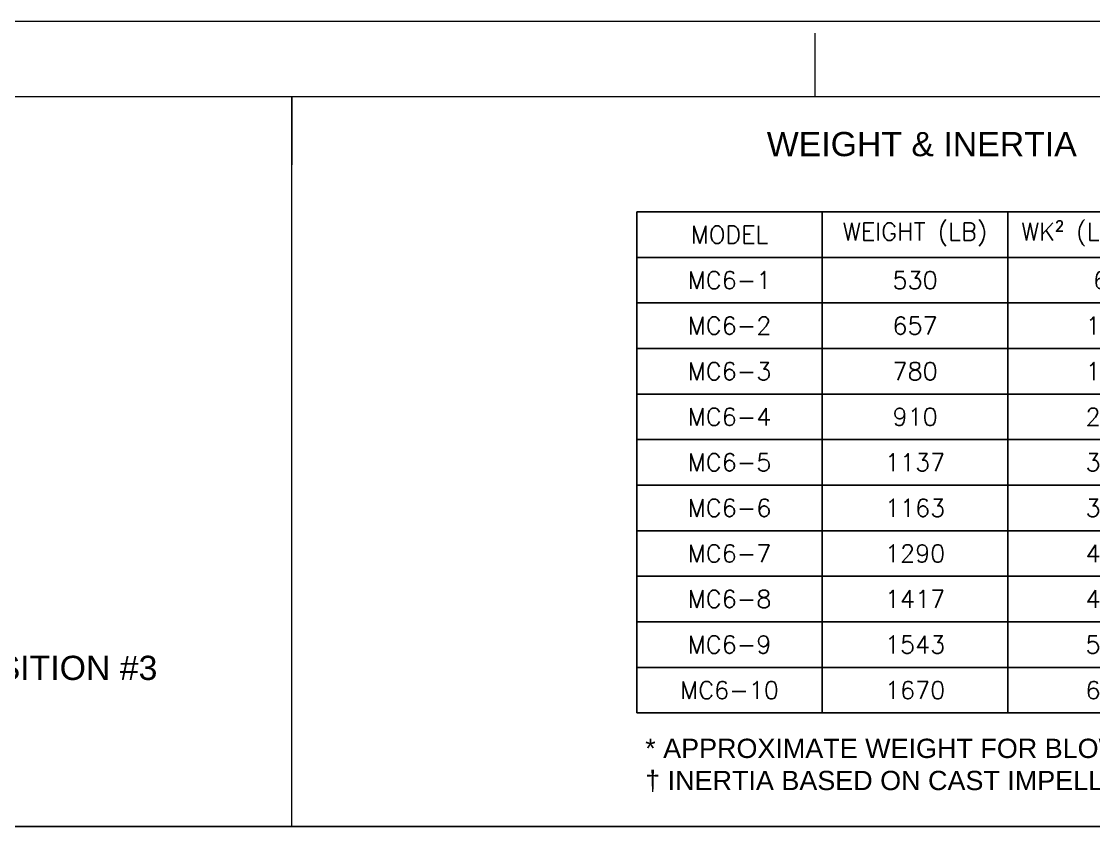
# Model space of a CAD drawing. Header units: inches. Extents: x -48 to 250, y -21 to 207.
# Drawn here: x 109 to 198.7, y 139.4 to 206.8 of the extents above; entities that cross this region are included whole.
import ezdxf
from ezdxf.enums import TextEntityAlignment as Align

# ---------------------------------------------------------------- set-up
doc = ezdxf.new("R2010")
doc.units = ezdxf.units.IN
doc.header["$MEASUREMENT"] = 0
doc.layers.add('Title Block', color=7, linetype='Continuous')
doc.layers.add('TXT', color=7, linetype='Continuous', lineweight=5)
doc.styles.add('ACANSTS', font='romans.shx', dxfattribs={"height": 1})
doc.styles.add('Roman', font='romans')
doc.styles.get("Standard").update_dxf_attribs({"font": 'arial.ttf'})

# ---------------------------------------------------------------- blocks, each defined once
blk = doc.blocks.new('LONE STAR BLOWER TITLE BLOCK (SIZE A)')
at = {"layer": 'Title Block', "lineweight": 15}
for p, q in [((23.625, 18), (0, 18)), ((17.7188, 17.5), (17.7188, 17.9219)), ((23.125, 17.5), (0.5, 17.5)), ((23.125, 17.5), (0.5, 17.5))]:
    blk.add_line(p, q, dxfattribs=at)
at = {"layer": 'Title Block', "lineweight": 15, "style": 'ACANSTS'}
for tag, p, height in [('DRAWN_BY', (14.3692, 2.2855), 0.135), ('DRAWN_DATE', (15.5145, 2.2938), 0.135), ('DRAWING_SUBTITLE', (17.5134, 1.9768), 0.2025), ('CHECKED_BY', (14.3914, 1.9397), 0.135), ('CHECK_DATE', (15.4958, 1.9404), 0.135), ('ENGINEER', (14.3854, 1.6081), 0.135), ('ENG_DATE', (15.4868, 1.6029), 0.135), ('DRAWING_SUBTITLE', (17.5109, 1.5494), 0.2025), ('MANUFACTURING', (14.3811, 1.2706), 0.135), ('MFG_DATE', (15.4879, 1.2695), 0.135), ('CONTROL', (14.3811, 0.9331), 0.135), ('CONTROL_DATE', (15.4879, 0.932), 0.135), ('CAGE_CODE', (17.7275, 0.9163), 0.135), ('MODEL_FILE_NAME', (8.2952, 0.6111), 0.135), ('APPROVED_BY', (14.3698, 0.5685), 0.135), ('APPROVAL_DATE', (15.4796, 0.5615), 0.135)]:
    blk.add_attdef(tag, p, '', height=height, dxfattribs=at)
at = {"layer": 'Title Block', "lineweight": 15, "style": 'Roman', "flags": 8}
for tag, height, p in [('DWG_NUMBER', 0.2812, (18.9096, 1.1474)), ('SCALE', 0.135, (17.9035, 0.7041)), ('SHEETNUMBER', 0.135, (21.2556, 0.7041)), ('TOTA_SHEETS', 0.135, (21.8939, 0.7016))]:
    blk.add_attdef(tag, text='', height=height, dxfattribs=at).set_placement(p, align=Align.TOP_LEFT)
at = {"layer": 'Title Block', "lineweight": 15, "style": 'ACANSTS'}
blk.add_attdef('REVISION', text='', height=0.135, dxfattribs=at).set_placement((22.8495, 0.8933), align=Align.CENTER)
blk = doc.blocks.new('*T72')
at = {"layer": 'Title Block', "color": 0, "linetype": 'ByBlock', "lineweight": -2, "transparency": 16777216}
for p, q in [((0, 0), (46.558, 0)), ((0, 0), (0, -41.929)), ((15.519, 0), (15.519, -41.929)), ((31.039, 0), (31.039, -41.929)), ((46.558, 0), (46.558, -41.929)), ((0, -3.812), (46.558, -3.812)), ((0, -7.623), (46.558, -7.623)), ((0, -11.435), (46.558, -11.435)), ((0, -15.247), (46.558, -15.247)), ((0, -19.058), (46.558, -19.058)), ((0, -22.87), (46.558, -22.87)), ((0, -26.682), (46.558, -26.682)), ((0, -30.494), (46.558, -30.494)), ((0, -34.305), (46.558, -34.305)), ((0, -38.117), (46.558, -38.117)), ((0, -41.929), (46.558, -41.929))]:
    blk.add_line(p, q, dxfattribs=at)
at = {"layer": 'Title Block', "color": 0, "lineweight": 5, "transparency": 16777216, "char_height": 1.47, "width": 14.45637, "attachment_point": 5, "style": 'Roman'}
for s, insert in [('WEIGHT (LB)', (23.279, -1.906)), ('WK² (LB-FT²)', (38.799, -1.906)), ('MODEL', (7.76, -1.906)), ('MC6-1', (7.76, -5.718)), ('530', (23.279, -5.718)), ('6', (38.799, -5.718)), ('MC6-2', (7.76, -9.529)), ('657', (23.279, -9.529)), ('12', (38.799, -9.529)), ('MC6-3', (7.76, -13.341)), ('780', (23.279, -13.341)), ('19', (38.799, -13.341)), ('MC6-4', (7.76, -17.153)), ('910', (23.279, -17.153)), ('25', (38.799, -17.153)), ('MC6-5', (7.76, -20.964)), ('1137', (23.279, -20.964)), ('31', (38.799, -20.964)), ('MC6-6', (7.76, -24.776)), ('1163', (23.279, -24.776)), ('37', (38.799, -24.776)), ('MC6-7', (7.76, -28.588)), ('1290', (23.279, -28.588)), ('43', (38.799, -28.588)), ('MC6-8', (7.76, -32.399)), ('1417', (23.279, -32.399)), ('49', (38.799, -32.399)), ('MC6-9', (7.76, -36.211)), ('1543', (23.279, -36.211)), ('55', (38.799, -36.211)), ('MC6-10', (7.76, -40.023)), ('1670', (23.279, -40.023)), ('61', (38.799, -40.023))]:
    blk.add_mtext(s, dxfattribs=dict(at, insert=insert))

msp = doc.modelspace()

# ---------------------------------------------------------------- linework, layer by layer
for p, q in [((131.578, 194.741), (131.578, 200.439)), ((3.208, 139.381), (220.355, 139.381))]:
    msp.add_line(p, q)
at = {"lineweight": 5}
msp.add_line((131.578, 139.381), (131.578, 194.741), dxfattribs=at)

# ---------------------------------------------------------------- block references
at = {"xscale": 12.62788581092365, "yscale": 12.62788581092365, "zscale": 12.62788581092365}
msp.add_blockref('LONE STAR BLOWER TITLE BLOCK (SIZE A)', (-48.393, -20.549), dxfattribs=at)
msp.add_blockref('*T72', (160.447, 190.82))

# ---------------------------------------------------------------- texts
at = {"lineweight": 5, "insert": (161.149, 146.733), "char_height": 1.6128, "attachment_point": 1}
msp.add_mtext_dynamic_manual_height_columns('* APPROXIMATE WEIGHT FOR BLOWER ONLY.\\P† INERTIA BASED ON CAST IMPELLERS.', width=56.72176, gutter_width=1, heights=[0], dxfattribs=at)
at = {"layer": 'TXT', "color": 18, "lineweight": 5, "true_color": 0x4c0000}
msp.add_text('WEIGHT & INERTIA', height=2.025, dxfattribs=at).set_placement((184.286, 195.478), align=Align.CENTER)
at = {"layer": 'TXT', "lineweight": 5}
msp.add_text('POSITION #3', height=2.025, dxfattribs=at).set_placement((111.617, 151.649), align=Align.CENTER)

doc.saveas('drawing.dxf')
